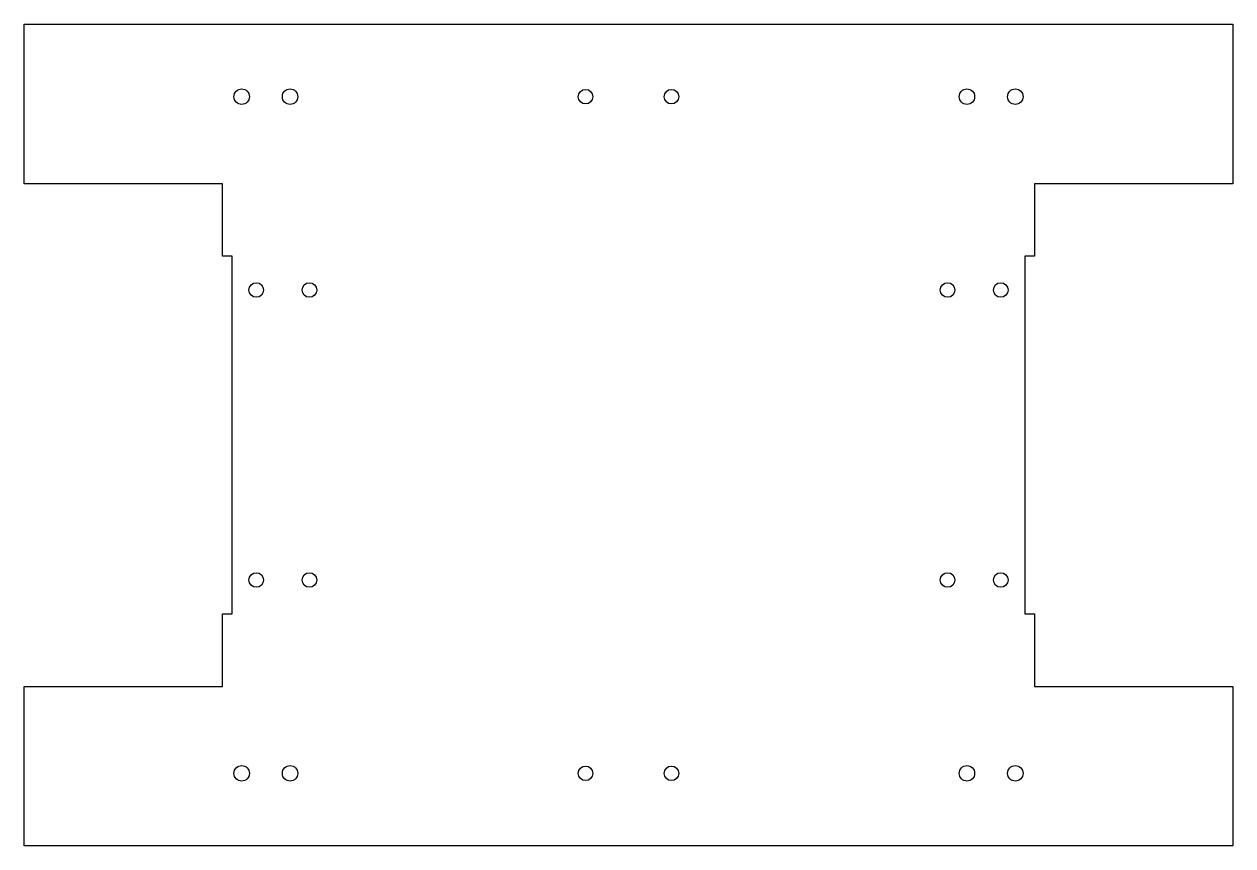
# Model space of a CAD drawing. Header units: millimetres. Extents: x -125 to 125, y -85 to 85.
import ezdxf

# ---------------------------------------------------------------- set-up
doc = ezdxf.new("R2010")
doc.units = ezdxf.units.MM
doc.layers.get('0').update_dxf_attribs({"linetype": 'CONTINUOUS'})

msp = doc.modelspace()

# ---------------------------------------------------------------- linework, layer by layer
msp.add_lwpolyline([(-82, -37), (-82, 37), (-84, 37), (-84, 52), (-125, 52), (-125, 85), (125, 85), (125, 52), (84, 52), (84, 37), (82, 37), (82, -37), (84, -37), (84, -52), (125, -52), (125, -85), (-125, -85), (-125, -52), (-84, -52), (-84, -37)], close=True)
for centre, radius in [((-80, 70), 1.6), ((-70, 70), 1.6), ((-8.89, 70), 1.5), ((8.89, 70), 1.5), ((70, 70), 1.6), ((80, 70), 1.6), ((-77, 30), 1.5), ((-66, 30), 1.5), ((66, 30), 1.5), ((77, 30), 1.5), ((-77, -30), 1.5), ((-66, -30), 1.5), ((66, -30), 1.5), ((77, -30), 1.5), ((-80, -70), 1.6), ((-70, -70), 1.6), ((-8.89, -70), 1.5), ((8.89, -70), 1.5), ((70, -70), 1.6), ((80, -70), 1.6)]:
    msp.add_circle(centre, radius)

doc.saveas('drawing.dxf')
